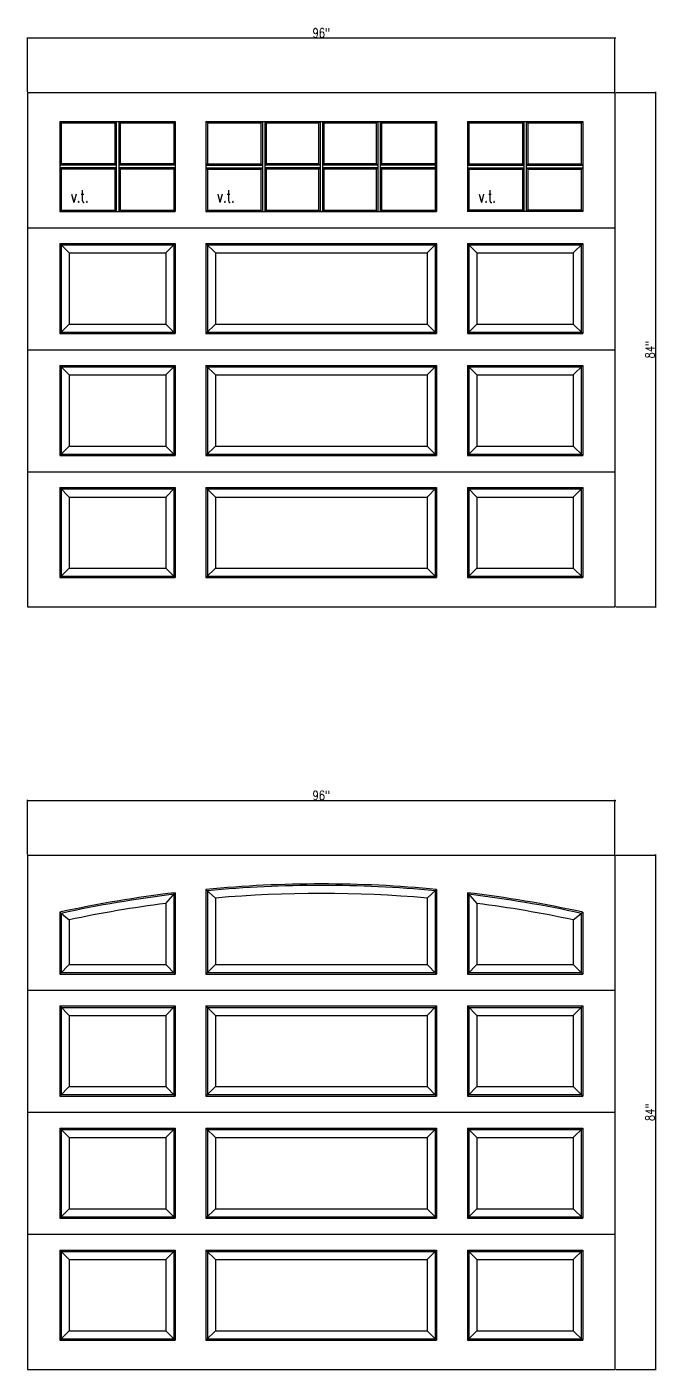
# Model space of a CAD drawing. Header units: inches. Extents: x 1985 to 11287, y 379 to 3234.
# Drawn here: x 8906.3 to 9009.1, y 2725.4 to 2944.8 of the extents above; entities that cross this region are included whole.
import ezdxf

# ---------------------------------------------------------------- set-up
doc = ezdxf.new("R2010")
doc.units = ezdxf.units.IN
doc.header["$MEASUREMENT"] = 0
doc.layers.get('0').update_dxf_attribs({"linetype": 'CONTINUOUS'})
doc.layers.get('Defpoints').update_dxf_attribs({"linetype": 'CONTINUOUS'})
doc.layers.add('COTE1-1 99', color=7, linetype='CONTINUOUS')
doc.layers.add('elevation 99', color=7, linetype='CONTINUOUS')
doc.styles.get("Standard").update_dxf_attribs({"font": 'txt.shx', "width": 0.8})
doc.dimstyles.new('Elevation', dxfattribs={"dimscale": 2, "dimtxt": 0.75, "dimasz": 0.0625, "dimexe": 0.0625, "dimexo": 0.0625, "dimgap": 0.0625, "dimtad": 1, "dimdec": 5, "dimzin": 0, "dimdsep": 46, "dimlunit": 5, "dimtxsty": 'Standard', "dimblk1": 'OBLIQUE', "dimblk2": 'OBLIQUE', "dimsah": 1, "dimcen": 2, "dimdle": 0.0625, "dimclrd": 1, "dimclre": 1, "dimadec": 1, "dimazin": 0, "dimtfac": 0.375, "dimtdec": 5, "dimtmove": 0, "dimatfit": 3, "dimldrblk": 'OBLIQUE', "dimfxl": 1, "dimfrac": 2, "dimtolj": 1, "dimtzin": 0, "dimarcsym": 0})

# ---------------------------------------------------------------- blocks, each defined once
blk = doc.blocks.new('_OBLIQUE')
at = {"color": 0, "linetype": 'ByBlock'}
blk.add_line((-0.5, -0.5), (0.5, 0.5), dxfattribs=at)
blk = doc.blocks.new('*D31')
at = {"layer": 'COTE1-1 99', "color": 1, "lineweight": -2, "transparency": 16777216}
for p, q in [((9002.51, 2942.93), (8906.26, 2942.93)), ((8906.38, 2934.18), (8906.38, 2943.06)), ((9002.38, 2934.18), (9002.38, 2943.06))]:
    blk.add_line(p, q, dxfattribs=at)
at = {"layer": 'Defpoints', "color": 0, "transparency": 16777216}
for p in [(8906.38, 2942.93), (8906.38, 2934.05), (9002.38, 2934.05)]:
    blk.add_point(p, dxfattribs=at)
at = {"layer": 'COTE1-1 99', "color": 1, "lineweight": -2, "transparency": 16777216, "xscale": 0.125, "yscale": 0.125, "zscale": 0.125, "rotation": 180}
blk.add_blockref('_OBLIQUE', (8906.38, 2942.93), dxfattribs=at)
at = {"layer": 'COTE1-1 99', "color": 1, "lineweight": -2, "transparency": 16777216, "xscale": 0.125, "yscale": 0.125, "zscale": 0.125}
blk.add_blockref('_OBLIQUE', (9002.38, 2942.93), dxfattribs=at)
at = {"layer": 'COTE1-1 99', "color": 0, "transparency": 16777216, "insert": (8954.38, 2943.81), "char_height": 1.5, "attachment_point": 5}
blk.add_mtext('\\A1;96"', dxfattribs=at)
blk = doc.blocks.new('*D34')
at = {"layer": 'COTE1-1 99', "color": 1, "lineweight": -2, "transparency": 16777216}
for p, q in [((9002.51, 2934.05), (9009.12, 2934.05)), ((9008.99, 2934.18), (9008.99, 2849.93)), ((9002.51, 2850.05), (9009.12, 2850.05))]:
    blk.add_line(p, q, dxfattribs=at)
at = {"layer": 'Defpoints', "color": 0, "transparency": 16777216}
for p in [(9002.38, 2934.05), (9002.38, 2850.05), (9008.99, 2850.05)]:
    blk.add_point(p, dxfattribs=at)
at = {"layer": 'COTE1-1 99', "color": 1, "lineweight": -2, "transparency": 16777216, "xscale": 0.125, "yscale": 0.125, "zscale": 0.125}
for p, rotation in [((9008.99, 2934.05), 90), ((9008.99, 2850.05), 270)]:
    blk.add_blockref('_OBLIQUE', p, dxfattribs=dict(at, rotation=rotation))
at = {"layer": 'COTE1-1 99', "color": 0, "transparency": 16777216, "insert": (9008.12, 2892.05), "char_height": 1.5, "attachment_point": 5, "rotation": 90}
blk.add_mtext('\\A1;84"', dxfattribs=at)
blk = doc.blocks.new('*D35')
at = {"layer": 'COTE1-1 99', "color": 1, "lineweight": -2, "transparency": 16777216}
for p, q in [((9002.51, 2818.37), (8906.26, 2818.37)), ((8906.38, 2809.62), (8906.38, 2818.5)), ((9002.38, 2809.62), (9002.38, 2818.5))]:
    blk.add_line(p, q, dxfattribs=at)
at = {"layer": 'Defpoints', "color": 0, "transparency": 16777216}
for p in [(8906.38, 2818.37), (8906.38, 2809.49), (9002.38, 2809.49)]:
    blk.add_point(p, dxfattribs=at)
at = {"layer": 'COTE1-1 99', "color": 1, "lineweight": -2, "transparency": 16777216, "xscale": 0.125, "yscale": 0.125, "zscale": 0.125, "rotation": 180}
blk.add_blockref('_OBLIQUE', (8906.38, 2818.37), dxfattribs=at)
at = {"layer": 'COTE1-1 99', "color": 1, "lineweight": -2, "transparency": 16777216, "xscale": 0.125, "yscale": 0.125, "zscale": 0.125}
blk.add_blockref('_OBLIQUE', (9002.38, 2818.37), dxfattribs=at)
at = {"layer": 'COTE1-1 99', "color": 0, "transparency": 16777216, "insert": (8954.38, 2819.25), "char_height": 1.5, "attachment_point": 5}
blk.add_mtext('\\A1;96"', dxfattribs=at)
blk = doc.blocks.new('*D38')
at = {"layer": 'COTE1-1 99', "color": 1, "lineweight": -2, "transparency": 16777216}
for p, q in [((9002.51, 2809.49), (9009.12, 2809.49)), ((9008.99, 2809.62), (9008.99, 2725.37)), ((9002.51, 2725.49), (9009.12, 2725.49))]:
    blk.add_line(p, q, dxfattribs=at)
at = {"layer": 'Defpoints', "color": 0, "transparency": 16777216}
for p in [(9002.38, 2809.49), (9002.38, 2725.49), (9008.99, 2725.49)]:
    blk.add_point(p, dxfattribs=at)
at = {"layer": 'COTE1-1 99', "color": 1, "lineweight": -2, "transparency": 16777216, "xscale": 0.125, "yscale": 0.125, "zscale": 0.125}
for p, rotation in [((9008.99, 2809.49), 90), ((9008.99, 2725.49), 270)]:
    blk.add_blockref('_OBLIQUE', p, dxfattribs=dict(at, rotation=rotation))
at = {"layer": 'COTE1-1 99', "color": 0, "transparency": 16777216, "insert": (9008.12, 2767.49), "char_height": 1.5, "attachment_point": 5, "rotation": 90}
blk.add_mtext('\\A1;84"', dxfattribs=at)

msp = doc.modelspace()

# ---------------------------------------------------------------- linework, layer by layer
at = {"layer": 'elevation 99'}
for p, q in [((8906.380675, 2934.053961), (9002.380675, 2934.053961)), ((8906.380675, 2934.053961), (8906.380675, 2850.053961)), ((8911.880675, 2934.053961), (8951.630675, 2934.053961)), ((8957.130675, 2934.053961), (8996.880675, 2934.053961)), ((9002.380675, 2934.053961), (9002.380675, 2850.053961)), ((8911.647675, 2929.349511), (8911.647675, 2914.633461)), ((8911.647675, 2929.349511), (8930.497075, 2929.349511)), ((8911.880675, 2929.116511), (8911.647675, 2929.349511)), ((8920.634875, 2929.116511), (8920.867875, 2929.349511)), ((8920.867875, 2929.349511), (8920.867875, 2914.633461)), ((8920.867875, 2929.349511), (8921.276875, 2929.349511)), ((8921.276875, 2929.349511), (8921.276875, 2914.633461)), ((8921.276875, 2929.349511), (8921.509875, 2929.116511)), ((8930.264075, 2929.116511), (8930.497075, 2929.349511)), ((8930.497075, 2929.349511), (8930.497075, 2914.633461)), ((8935.531075, 2929.349511), (8935.531075, 2914.633461)), ((8935.531075, 2929.349511), (8973.230275, 2929.349511)), ((8935.764075, 2929.116511), (8935.531075, 2929.349511)), ((8944.518375, 2929.116511), (8944.751375, 2929.349511)), ((8944.751375, 2929.349511), (8944.751375, 2914.633461)), ((8944.751375, 2929.349511), (8945.160375, 2929.349511)), ((8945.160375, 2929.349511), (8945.160375, 2914.633461)), ((8945.160375, 2929.349511), (8945.393375, 2929.116511)), ((8953.943175, 2929.116511), (8954.176175, 2929.349511)), ((8954.176175, 2929.349511), (8954.176175, 2914.633461)), ((8954.176175, 2929.349511), (8954.585175, 2929.349511)), ((8954.585175, 2929.349511), (8954.585175, 2914.633461)), ((8954.585175, 2929.349511), (8954.818175, 2929.116511)), ((8963.367975, 2929.116511), (8963.600975, 2929.349511)), ((8963.600975, 2929.349511), (8963.600975, 2914.633461)), ((8963.600975, 2929.349511), (8964.009975, 2929.349511)), ((8964.009975, 2929.349511), (8964.009975, 2914.633461)), ((8964.009975, 2929.349511), (8964.242975, 2929.116511)), ((8972.997275, 2929.116511), (8973.230275, 2929.349511)), ((8973.230275, 2929.349511), (8973.230275, 2914.633461)), ((8978.264275, 2929.349511), (8978.264275, 2914.633461)), ((8978.264275, 2929.349511), (8997.113675, 2929.349511)), ((8978.497275, 2929.116511), (8978.264275, 2929.349511)), ((8987.251475, 2929.116511), (8987.484475, 2929.349511)), ((8987.484475, 2929.349511), (8987.484475, 2914.633461)), ((8987.484475, 2929.349511), (8987.893475, 2929.349511)), ((8987.893475, 2929.349511), (8987.893475, 2914.633461)), ((8987.893475, 2929.349511), (8988.126475, 2929.116511)), ((8996.880675, 2929.116511), (8997.113675, 2929.349511)), ((8997.113675, 2929.349511), (8997.113675, 2914.633461)), ((8911.880675, 2929.116511), (8911.880675, 2922.429011)), ((8911.880675, 2929.116511), (8920.634875, 2929.116511)), ((8920.634875, 2929.116511), (8920.634875, 2922.428961)), ((8921.509875, 2929.116511), (8921.509875, 2922.428961)), ((8921.509875, 2929.116511), (8930.264075, 2929.116511)), ((8930.264075, 2929.116511), (8930.264075, 2922.429011)), ((8935.764075, 2929.116511), (8935.764075, 2922.428961)), ((8935.764075, 2929.116511), (8944.518375, 2929.116511)), ((8944.518375, 2929.116511), (8944.518375, 2922.428961)), ((8945.393375, 2929.116511), (8945.393375, 2922.428961)), ((8945.393375, 2929.116511), (8953.943175, 2929.116511)), ((8953.943175, 2929.116511), (8953.943175, 2922.428961)), ((8954.818175, 2929.116511), (8954.818175, 2922.428961)), ((8954.818175, 2929.116511), (8963.367975, 2929.116511)), ((8963.367975, 2929.116511), (8963.367975, 2922.428961)), ((8964.242975, 2929.116511), (8964.242975, 2922.428961)), ((8964.242975, 2929.116511), (8972.997275, 2929.116511)), ((8972.997275, 2929.116511), (8972.997275, 2914.866461)), ((8978.497275, 2929.116511), (8978.497275, 2922.429011)), ((8978.497275, 2929.116511), (8987.251475, 2929.116511)), ((8987.251475, 2929.116511), (8987.251475, 2922.428961)), ((8988.126475, 2929.116511), (8988.126475, 2922.428961)), ((8988.126475, 2929.116511), (8996.880675, 2929.116511)), ((8996.880675, 2929.116511), (8996.880675, 2922.429011)), ((8911.880675, 2922.429011), (8911.647675, 2922.196011)), ((8918.973341, 2922.195961), (8911.647675, 2922.196011)), ((8911.880675, 2921.554011), (8911.647675, 2921.787011)), ((8918.973341, 2921.786961), (8911.647675, 2921.787011)), ((8918.740341, 2922.428961), (8911.880675, 2922.429011)), ((8918.740341, 2921.553961), (8911.880675, 2921.554011)), ((8911.880675, 2921.554011), (8911.880675, 2914.866461)), ((8920.867875, 2922.195961), (8917.460175, 2922.196011)), ((8920.867875, 2921.786961), (8917.460175, 2921.787011)), ((8920.634875, 2922.428961), (8918.740341, 2922.428961)), ((8920.634875, 2921.553961), (8918.740341, 2921.553961)), ((8920.867875, 2922.195961), (8920.634875, 2922.428961)), ((8920.634875, 2921.553961), (8920.867875, 2921.786961)), ((8920.634875, 2921.553961), (8920.634875, 2914.866461)), ((8921.276875, 2922.195961), (8921.509875, 2922.428961)), ((8930.497075, 2922.196011), (8921.276875, 2922.195961)), ((8930.497075, 2921.787011), (8921.276875, 2921.786961)), ((8921.509875, 2921.553961), (8921.276875, 2921.786961)), ((8930.264075, 2922.429011), (8921.509875, 2922.428961)), ((8930.264075, 2921.554011), (8921.509875, 2921.553961)), ((8921.509875, 2921.553961), (8921.509875, 2914.866461)), ((8930.497075, 2922.196011), (8930.264075, 2922.429011)), ((8930.264075, 2921.554011), (8930.497075, 2921.787011)), ((8930.264075, 2921.554011), (8930.264075, 2914.866461)), ((8935.764075, 2922.428961), (8935.531075, 2922.195961)), ((8935.531075, 2922.195961), (8944.751375, 2922.195961)), ((8935.531075, 2921.786961), (8944.751375, 2921.786961)), ((8935.531075, 2921.786961), (8935.764075, 2921.553961)), ((8935.764075, 2922.428961), (8944.518375, 2922.428961)), ((8935.764075, 2921.553961), (8935.764075, 2914.866461)), ((8935.764075, 2921.553961), (8944.518375, 2921.553961)), ((8944.751375, 2922.195961), (8944.518375, 2922.428961)), ((8944.518375, 2921.553961), (8944.751375, 2921.786961)), ((8944.518375, 2921.553961), (8944.518375, 2914.866461)), ((8945.393375, 2922.428961), (8945.160375, 2922.195961)), ((8945.160375, 2922.195961), (8945.393375, 2922.428961)), ((8952.281641, 2922.195961), (8945.160375, 2922.195961)), ((8945.393375, 2921.553961), (8945.160375, 2921.786961)), ((8952.281641, 2921.786961), (8945.160375, 2921.786961)), ((8945.393375, 2921.553961), (8945.160375, 2921.786961)), ((8952.048641, 2922.428961), (8945.393375, 2922.428961)), ((8952.048641, 2921.553961), (8945.393375, 2921.553961)), ((8945.393375, 2921.553961), (8945.393375, 2914.866461)), ((8954.176175, 2922.195961), (8951.815641, 2922.195961)), ((8954.176175, 2921.786961), (8951.815641, 2921.786961)), ((8953.943175, 2922.428961), (8952.048641, 2922.428961)), ((8953.943175, 2921.553961), (8952.048641, 2921.553961)), ((8954.176175, 2922.195961), (8953.943175, 2922.428961)), ((8953.943175, 2921.553961), (8954.176175, 2921.786961)), ((8953.943175, 2921.553961), (8953.943175, 2914.866461)), ((8954.585175, 2922.195961), (8954.818175, 2922.428961)), ((8963.600975, 2922.195961), (8954.585175, 2922.195961)), ((8963.600975, 2921.786961), (8954.585175, 2921.786961)), ((8954.818175, 2921.553961), (8954.585175, 2921.786961)), ((8963.367975, 2922.428961), (8954.818175, 2922.428961)), ((8963.367975, 2921.553961), (8954.818175, 2921.553961)), ((8954.818175, 2921.553961), (8954.818175, 2914.866461)), ((8963.600975, 2922.195961), (8963.367975, 2922.428961)), ((8963.367975, 2921.553961), (8963.600975, 2921.786961)), ((8963.367975, 2921.553961), (8963.367975, 2914.866461)), ((8964.009975, 2922.195961), (8964.242975, 2922.428961)), ((8973.230275, 2922.195961), (8964.009975, 2922.195961)), ((8973.230275, 2921.786961), (8964.009975, 2921.786961)), ((8964.242975, 2921.553961), (8964.009975, 2921.786961)), ((8972.997275, 2922.428961), (8964.242975, 2922.428961)), ((8972.997275, 2921.553961), (8964.242975, 2921.553961)), ((8964.242975, 2921.553961), (8964.242975, 2914.866461)), ((8972.997275, 2922.428961), (8973.230275, 2922.195961)), ((8973.230275, 2921.786961), (8972.997275, 2921.553961)), ((8978.264275, 2922.196011), (8978.497275, 2922.429011)), ((8978.264275, 2922.196011), (8987.484475, 2922.195961)), ((8978.264275, 2921.787011), (8987.484475, 2921.786961)), ((8978.497275, 2921.554011), (8978.264275, 2921.787011)), ((8978.497275, 2922.429011), (8987.251475, 2922.428961)), ((8978.497275, 2921.554011), (8987.251475, 2921.553961)), ((8978.497275, 2921.554011), (8978.497275, 2914.866461)), ((8987.484475, 2922.195961), (8987.251475, 2922.428961)), ((8987.251475, 2921.553961), (8987.484475, 2921.786961)), ((8987.251475, 2921.553961), (8987.251475, 2914.866461)), ((8987.893475, 2922.195961), (8988.126475, 2922.428961)), ((8987.893475, 2922.195961), (8991.301175, 2922.196011)), ((8987.893475, 2921.786961), (8991.301175, 2921.787011)), ((8988.126475, 2921.553961), (8987.893475, 2921.786961)), ((8988.126475, 2922.428961), (8990.021008, 2922.428961)), ((8988.126475, 2921.553961), (8990.021008, 2921.553961)), ((8988.126475, 2921.553961), (8988.126475, 2914.866461)), ((8989.788008, 2922.195961), (8997.113675, 2922.196011)), ((8989.788008, 2921.786961), (8997.113675, 2921.787011)), ((8990.021008, 2922.428961), (8996.880675, 2922.429011)), ((8990.021008, 2921.553961), (8996.880675, 2921.554011)), ((8996.880675, 2922.429011), (8997.113675, 2922.196011)), ((8996.880675, 2921.554011), (8997.113675, 2921.787011)), ((8996.880675, 2921.554011), (8996.880675, 2914.866461)), ((8911.647675, 2914.633461), (8911.880675, 2914.866461)), ((8911.647675, 2914.633461), (8930.497075, 2914.633461)), ((8911.880675, 2914.866461), (8920.634875, 2914.866461)), ((8920.634875, 2914.866461), (8920.867875, 2914.633461)), ((8920.867875, 2914.633461), (8921.276875, 2914.633461)), ((8921.509875, 2914.866461), (8921.276875, 2914.633461)), ((8921.509875, 2914.866461), (8930.264075, 2914.866461)), ((8930.497075, 2914.633461), (8930.264075, 2914.866461)), ((8935.531075, 2914.633461), (8935.764075, 2914.866461)), ((8935.531075, 2914.633461), (8973.230275, 2914.633461)), ((8935.764075, 2914.866461), (8944.518375, 2914.866461)), ((8944.518375, 2914.866461), (8944.751375, 2914.633461)), ((8944.751375, 2914.633461), (8945.160375, 2914.633461)), ((8945.393375, 2914.866461), (8945.160375, 2914.633461)), ((8945.393375, 2914.866461), (8953.943175, 2914.866461)), ((8953.943175, 2914.866461), (8954.176175, 2914.633461)), ((8954.176175, 2914.633461), (8954.585175, 2914.633461)), ((8954.818175, 2914.866461), (8954.585175, 2914.633461)), ((8954.818175, 2914.866461), (8963.367975, 2914.866461)), ((8963.367975, 2914.866461), (8963.600975, 2914.633461)), ((8963.600975, 2914.633461), (8964.009975, 2914.633461)), ((8964.242975, 2914.866461), (8964.009975, 2914.633461)), ((8964.242975, 2914.866461), (8972.997275, 2914.866461)), ((8973.230275, 2914.633461), (8972.997275, 2914.866461)), ((8978.264275, 2914.633461), (8978.497275, 2914.866461)), ((8997.113675, 2914.633461), (8978.264275, 2914.633461)), ((8987.251475, 2914.866461), (8978.497275, 2914.866461)), ((8987.251475, 2914.866461), (8987.484475, 2914.633461)), ((8987.893475, 2914.633461), (8987.484475, 2914.633461)), ((8988.126475, 2914.866461), (8987.893475, 2914.633461)), ((8996.880675, 2914.866461), (8988.126475, 2914.866461)), ((8997.113675, 2914.633461), (8996.880675, 2914.866461)), ((8906.380675, 2911.991461), (9002.380675, 2911.991461)), ((8911.647675, 2909.411961), (8930.497075, 2909.411961)), ((8911.647675, 2909.411961), (8913.193175, 2907.866461)), ((8911.647675, 2909.411961), (8911.647675, 2894.695911)), ((8911.880675, 2909.178961), (8930.264075, 2909.178961)), ((8911.880675, 2909.178961), (8911.880675, 2894.928911)), ((8913.193175, 2907.866461), (8928.951575, 2907.866461)), ((8913.193175, 2907.866461), (8913.193175, 2896.241411)), ((8930.497075, 2909.411961), (8928.951575, 2907.866461)), ((8928.951575, 2907.866461), (8928.951575, 2896.241411)), ((8930.264075, 2909.178961), (8930.264075, 2894.928911)), ((8930.497075, 2909.411961), (8930.497075, 2894.695911)), ((8935.531075, 2909.411961), (8973.230275, 2909.411961)), ((8935.531075, 2909.411961), (8935.531075, 2894.695911)), ((8935.531075, 2909.411961), (8937.076575, 2907.866461)), ((8935.764075, 2909.178961), (8972.997275, 2909.178961)), ((8935.764075, 2909.178961), (8935.764075, 2894.928911)), ((8937.076575, 2907.866461), (8971.684775, 2907.866461)), ((8937.076575, 2907.866461), (8937.076575, 2896.241411)), ((8973.230275, 2909.411961), (8971.684775, 2907.866461)), ((8971.684775, 2907.866461), (8971.684775, 2896.241411)), ((8972.997275, 2909.178961), (8972.997275, 2894.928911)), ((8973.230275, 2909.411961), (8973.230275, 2894.695911)), ((8978.264275, 2909.411961), (8997.113675, 2909.411961)), ((8978.264275, 2909.411961), (8979.809775, 2907.866461)), ((8978.264275, 2909.411961), (8978.264275, 2894.695911)), ((8978.497275, 2909.178961), (8996.880675, 2909.178961)), ((8978.497275, 2909.178961), (8978.497275, 2894.928911)), ((8979.809775, 2907.866461), (8995.568175, 2907.866461)), ((8979.809775, 2907.866461), (8979.809775, 2896.241411)), ((8997.113675, 2909.411961), (8995.568175, 2907.866461)), ((8995.568175, 2907.866461), (8995.568175, 2896.241411)), ((8996.880675, 2909.178961), (8996.880675, 2894.928911)), ((8997.113675, 2909.411961), (8997.113675, 2894.695911)), ((8911.647675, 2894.695911), (8913.193175, 2896.241411)), ((8911.647675, 2894.695911), (8930.497075, 2894.695911)), ((8911.880675, 2894.928911), (8930.264075, 2894.928911)), ((8913.193175, 2896.241411), (8928.951575, 2896.241411)), ((8930.497075, 2894.695911), (8928.951575, 2896.241411)), ((8935.531075, 2894.695911), (8937.076575, 2896.241411)), ((8935.531075, 2894.695911), (8973.230275, 2894.695911)), ((8935.764075, 2894.928911), (8972.997275, 2894.928911)), ((8937.076575, 2896.241411), (8971.684775, 2896.241411)), ((8973.230275, 2894.695911), (8971.684775, 2896.241411)), ((8978.264275, 2894.695911), (8979.809775, 2896.241411)), ((8978.264275, 2894.695911), (8997.113675, 2894.695911)), ((8978.497275, 2894.928911), (8996.880675, 2894.928911)), ((8979.809775, 2896.241411), (8995.568175, 2896.241411)), ((8997.113675, 2894.695911), (8995.568175, 2896.241411)), ((8906.380675, 2892.053961), (9002.380675, 2892.053961)), ((8911.647675, 2889.474461), (8930.497075, 2889.474461)), ((8911.647675, 2889.474461), (8911.647675, 2874.758411)), ((8911.647675, 2889.474461), (8913.193175, 2887.928961)), ((8911.880675, 2889.241461), (8930.264075, 2889.241461)), ((8911.880675, 2889.241461), (8911.880675, 2874.991411)), ((8913.193175, 2887.928961), (8928.951575, 2887.928961)), ((8913.193175, 2887.928961), (8913.193175, 2876.303911)), ((8930.497075, 2889.474461), (8928.951575, 2887.928961)), ((8928.951575, 2887.928961), (8928.951575, 2876.303911)), ((8930.264075, 2889.241461), (8930.264075, 2874.991411)), ((8930.497075, 2889.474461), (8930.497075, 2874.758411)), ((8935.531075, 2889.474461), (8935.531075, 2874.758411)), ((8935.531075, 2889.474461), (8973.230275, 2889.474461)), ((8935.531075, 2889.474461), (8937.076575, 2887.928961)), ((8935.764075, 2889.241461), (8935.764075, 2874.991411)), ((8935.764075, 2889.241461), (8972.997275, 2889.241461)), ((8937.076575, 2887.928961), (8937.076575, 2876.303911)), ((8937.076575, 2887.928961), (8971.684775, 2887.928961)), ((8973.230275, 2889.474461), (8971.684775, 2887.928961)), ((8971.684775, 2887.928961), (8971.684775, 2876.303911)), ((8972.997275, 2889.241461), (8972.997275, 2874.991411)), ((8973.230275, 2889.474461), (8973.230275, 2874.758411)), ((8978.264275, 2889.474461), (8978.264275, 2874.758411)), ((8978.264275, 2889.474461), (8997.113675, 2889.474461)), ((8978.264275, 2889.474461), (8979.809775, 2887.928961)), ((8978.497275, 2889.241461), (8978.497275, 2874.991411)), ((8978.497275, 2889.241461), (8996.880675, 2889.241461)), ((8979.809775, 2887.928961), (8979.809775, 2876.303911)), ((8979.809775, 2887.928961), (8995.568175, 2887.928961)), ((8997.113675, 2889.474461), (8995.568175, 2887.928961)), ((8995.568175, 2887.928961), (8995.568175, 2876.303911)), ((8996.880675, 2889.241461), (8996.880675, 2874.991411)), ((8997.113675, 2889.474461), (8997.113675, 2874.758411)), ((8911.647675, 2874.758411), (8913.193175, 2876.303911)), ((8911.647675, 2874.758411), (8930.497075, 2874.758411)), ((8911.880675, 2874.991411), (8930.264075, 2874.991411)), ((8913.193175, 2876.303911), (8928.951575, 2876.303911)), ((8930.497075, 2874.758411), (8928.951575, 2876.303911)), ((8935.531075, 2874.758411), (8937.076575, 2876.303911)), ((8935.531075, 2874.758411), (8973.230275, 2874.758411)), ((8935.764075, 2874.991411), (8972.997275, 2874.991411)), ((8937.076575, 2876.303911), (8971.684775, 2876.303911)), ((8973.230275, 2874.758411), (8971.684775, 2876.303911)), ((8978.264275, 2874.758411), (8979.809775, 2876.303911)), ((8978.264275, 2874.758411), (8997.113675, 2874.758411)), ((8978.497275, 2874.991411), (8996.880675, 2874.991411)), ((8979.809775, 2876.303911), (8995.568175, 2876.303911)), ((8997.113675, 2874.758411), (8995.568175, 2876.303911)), ((8906.380675, 2872.116461), (9002.380675, 2872.116461)), ((8911.647675, 2869.537011), (8930.497075, 2869.537011)), ((8911.647675, 2869.537011), (8911.647675, 2854.820961)), ((8911.647675, 2869.537011), (8913.193175, 2867.991511)), ((8911.880675, 2869.304011), (8930.264075, 2869.304011)), ((8911.880675, 2869.304011), (8911.880675, 2855.053961)), ((8913.193175, 2867.991511), (8928.951575, 2867.991511)), ((8913.193175, 2867.991511), (8913.193175, 2856.366461)), ((8930.497075, 2869.537011), (8928.951575, 2867.991511)), ((8928.951575, 2867.991511), (8928.951575, 2856.366461)), ((8930.264075, 2869.304011), (8930.264075, 2855.053961)), ((8930.497075, 2869.537011), (8930.497075, 2854.820961)), ((8935.531075, 2869.537011), (8973.230275, 2869.537011)), ((8935.531075, 2869.537011), (8935.531075, 2854.820961)), ((8935.531075, 2869.537011), (8937.076575, 2867.991511)), ((8935.764075, 2869.304011), (8972.997275, 2869.304011)), ((8935.764075, 2869.304011), (8935.764075, 2855.053961)), ((8937.076575, 2867.991511), (8971.684775, 2867.991511)), ((8937.076575, 2867.991511), (8937.076575, 2856.366461)), ((8973.230275, 2869.537011), (8971.684775, 2867.991511)), ((8971.684775, 2867.991511), (8971.684775, 2856.366461)), ((8972.997275, 2869.304011), (8972.997275, 2855.053961)), ((8973.230275, 2869.537011), (8973.230275, 2854.820961)), ((8978.264275, 2869.537011), (8978.264275, 2854.820961)), ((8978.264275, 2869.537011), (8997.113675, 2869.537011)), ((8978.264275, 2869.537011), (8979.809775, 2867.991511)), ((8978.497275, 2869.304011), (8978.497275, 2855.053961)), ((8978.497275, 2869.304011), (8996.880675, 2869.304011)), ((8979.809775, 2867.991511), (8979.809775, 2856.366461)), ((8979.809775, 2867.991511), (8995.568175, 2867.991511)), ((8997.113675, 2869.537011), (8995.568175, 2867.991511)), ((8995.568175, 2867.991511), (8995.568175, 2856.366461)), ((8996.880675, 2869.304011), (8996.880675, 2855.053961)), ((8997.113675, 2869.537011), (8997.113675, 2854.820961)), ((8911.647675, 2854.820961), (8913.193175, 2856.366461)), ((8911.647675, 2854.820961), (8930.497075, 2854.820961)), ((8911.880675, 2855.053961), (8930.264075, 2855.053961)), ((8913.193175, 2856.366461), (8928.951575, 2856.366461)), ((8930.497075, 2854.820961), (8928.951575, 2856.366461)), ((8935.531075, 2854.820961), (8937.076575, 2856.366461)), ((8935.531075, 2854.820961), (8973.230275, 2854.820961)), ((8935.764075, 2855.053961), (8972.997275, 2855.053961)), ((8937.076575, 2856.366461), (8971.684775, 2856.366461)), ((8973.230275, 2854.820961), (8971.684775, 2856.366461)), ((8978.264275, 2854.820961), (8979.809775, 2856.366461)), ((8978.264275, 2854.820961), (8997.113675, 2854.820961)), ((8978.497275, 2855.053961), (8996.880675, 2855.053961)), ((8979.809775, 2856.366461), (8995.568175, 2856.366461)), ((8997.113675, 2854.820961), (8995.568175, 2856.366461)), ((8906.380675, 2850.053961), (9002.380675, 2850.053961)), ((8906.380675, 2809.49143), (9002.380675, 2809.49143)), ((8906.380675, 2809.49143), (8906.380675, 2725.49143)), ((8911.880675, 2809.49143), (8951.630675, 2809.49143)), ((8957.130675, 2809.49143), (8996.880675, 2809.49143)), ((9002.380675, 2809.49143), (9002.380675, 2725.49143)), ((8928.951575, 2801.607484), (8930.497075, 2803.35747)), ((8930.264075, 2803.094629), (8930.264075, 2790.30393)), ((8930.497075, 2803.35747), (8930.497075, 2790.07093)), ((8935.531075, 2803.89777), (8935.531075, 2790.07093)), ((8937.076575, 2802.486521), (8935.531075, 2803.89777)), ((8935.764075, 2803.68565), (8935.764075, 2790.30393)), ((8937.076575, 2802.486521), (8937.076575, 2791.61643)), ((8971.684775, 2802.486521), (8973.230275, 2803.89777)), ((8971.684775, 2802.486521), (8971.684775, 2791.61643)), ((8972.997275, 2803.68565), (8972.997275, 2790.30393)), ((8973.230275, 2803.89777), (8973.230275, 2790.07093)), ((8978.264275, 2803.35747), (8978.264275, 2790.07093)), ((8978.264275, 2803.35747), (8979.809775, 2801.607484)), ((8978.497275, 2803.094629), (8978.497275, 2790.30393)), ((8911.647675, 2800.173879), (8911.647675, 2790.07093)), ((8911.647675, 2800.173879), (8913.193175, 2798.925563)), ((8911.880675, 2799.985683), (8911.880675, 2790.30393)), ((8928.951575, 2801.607484), (8928.951575, 2791.61643)), ((8979.809775, 2801.607484), (8979.809775, 2791.61643)), ((8995.568175, 2798.925563), (8997.113675, 2800.173879)), ((8996.880675, 2799.986193), (8996.880675, 2790.30393)), ((8997.113675, 2800.173879), (8997.113675, 2790.07093)), ((8913.193175, 2798.925563), (8913.193175, 2791.61643)), ((8995.568175, 2798.925563), (8995.568175, 2791.61643)), ((8911.647675, 2790.07093), (8913.193175, 2791.61643)), ((8913.193175, 2791.61643), (8928.951575, 2791.61643)), ((8930.497075, 2790.07093), (8928.951575, 2791.61643)), ((8935.531075, 2790.07093), (8937.076575, 2791.61643)), ((8937.076575, 2791.61643), (8971.684775, 2791.61643)), ((8973.230275, 2790.07093), (8971.684775, 2791.61643)), ((8978.264275, 2790.07093), (8979.809775, 2791.61643)), ((8979.809775, 2791.61643), (8995.568175, 2791.61643)), ((8997.113675, 2790.07093), (8995.568175, 2791.61643)), ((8911.647675, 2790.07093), (8930.497075, 2790.07093)), ((8911.880675, 2790.30393), (8930.264075, 2790.30393)), ((8935.531075, 2790.07093), (8973.230275, 2790.07093)), ((8935.764075, 2790.30393), (8972.997275, 2790.30393)), ((8978.264275, 2790.07093), (8997.113675, 2790.07093)), ((8978.497275, 2790.30393), (8996.880675, 2790.30393)), ((8906.380675, 2787.42893), (9002.380675, 2787.42893)), ((8911.647675, 2784.84943), (8930.497075, 2784.84943)), ((8911.647675, 2784.84943), (8913.193175, 2783.30393)), ((8911.647675, 2784.84943), (8911.647675, 2770.13338)), ((8911.880675, 2784.61643), (8930.264075, 2784.61643)), ((8911.880675, 2784.61643), (8911.880675, 2770.36638)), ((8930.497075, 2784.84943), (8928.951575, 2783.30393)), ((8930.264075, 2784.61643), (8930.264075, 2770.36638)), ((8930.497075, 2784.84943), (8930.497075, 2770.13338)), ((8935.531075, 2784.84943), (8973.230275, 2784.84943)), ((8935.531075, 2784.84943), (8935.531075, 2770.13338)), ((8935.531075, 2784.84943), (8937.076575, 2783.30393)), ((8935.764075, 2784.61643), (8972.997275, 2784.61643)), ((8935.764075, 2784.61643), (8935.764075, 2770.36638)), ((8973.230275, 2784.84943), (8971.684775, 2783.30393)), ((8972.997275, 2784.61643), (8972.997275, 2770.36638)), ((8973.230275, 2784.84943), (8973.230275, 2770.13338)), ((8978.264275, 2784.84943), (8997.113675, 2784.84943)), ((8978.264275, 2784.84943), (8979.809775, 2783.30393)), ((8978.264275, 2784.84943), (8978.264275, 2770.13338)), ((8978.497275, 2784.61643), (8996.880675, 2784.61643)), ((8978.497275, 2784.61643), (8978.497275, 2770.36638)), ((8997.113675, 2784.84943), (8995.568175, 2783.30393)), ((8996.880675, 2784.61643), (8996.880675, 2770.36638)), ((8997.113675, 2784.84943), (8997.113675, 2770.13338)), ((8913.193175, 2783.30393), (8928.951575, 2783.30393)), ((8913.193175, 2783.30393), (8913.193175, 2771.67888)), ((8928.951575, 2783.30393), (8928.951575, 2771.67888)), ((8937.076575, 2783.30393), (8971.684775, 2783.30393)), ((8937.076575, 2783.30393), (8937.076575, 2771.67888)), ((8971.684775, 2783.30393), (8971.684775, 2771.67888)), ((8979.809775, 2783.30393), (8995.568175, 2783.30393)), ((8979.809775, 2783.30393), (8979.809775, 2771.67888)), ((8995.568175, 2783.30393), (8995.568175, 2771.67888)), ((8911.647675, 2770.13338), (8913.193175, 2771.67888)), ((8913.193175, 2771.67888), (8928.951575, 2771.67888)), ((8930.497075, 2770.13338), (8928.951575, 2771.67888)), ((8935.531075, 2770.13338), (8937.076575, 2771.67888)), ((8937.076575, 2771.67888), (8971.684775, 2771.67888)), ((8973.230275, 2770.13338), (8971.684775, 2771.67888)), ((8978.264275, 2770.13338), (8979.809775, 2771.67888)), ((8979.809775, 2771.67888), (8995.568175, 2771.67888)), ((8997.113675, 2770.13338), (8995.568175, 2771.67888)), ((8911.647675, 2770.13338), (8930.497075, 2770.13338)), ((8911.880675, 2770.36638), (8930.264075, 2770.36638)), ((8935.531075, 2770.13338), (8973.230275, 2770.13338)), ((8935.764075, 2770.36638), (8972.997275, 2770.36638)), ((8978.264275, 2770.13338), (8997.113675, 2770.13338)), ((8978.497275, 2770.36638), (8996.880675, 2770.36638)), ((8906.380675, 2767.49143), (9002.380675, 2767.49143)), ((8911.647675, 2764.91193), (8930.497075, 2764.91193)), ((8911.647675, 2764.91193), (8911.647675, 2750.19588)), ((8911.647675, 2764.91193), (8913.193175, 2763.36643)), ((8930.497075, 2764.91193), (8928.951575, 2763.36643)), ((8930.497075, 2764.91193), (8930.497075, 2750.19588)), ((8935.531075, 2764.91193), (8935.531075, 2750.19588)), ((8935.531075, 2764.91193), (8973.230275, 2764.91193)), ((8935.531075, 2764.91193), (8937.076575, 2763.36643)), ((8973.230275, 2764.91193), (8971.684775, 2763.36643)), ((8973.230275, 2764.91193), (8973.230275, 2750.19588)), ((8978.264275, 2764.91193), (8978.264275, 2750.19588)), ((8978.264275, 2764.91193), (8997.113675, 2764.91193)), ((8978.264275, 2764.91193), (8979.809775, 2763.36643)), ((8997.113675, 2764.91193), (8995.568175, 2763.36643)), ((8997.113675, 2764.91193), (8997.113675, 2750.19588)), ((8911.880675, 2764.67893), (8930.264075, 2764.67893)), ((8911.880675, 2764.67893), (8911.880675, 2750.42888)), ((8913.193175, 2763.36643), (8928.951575, 2763.36643)), ((8913.193175, 2763.36643), (8913.193175, 2751.74138)), ((8928.951575, 2763.36643), (8928.951575, 2751.74138)), ((8930.264075, 2764.67893), (8930.264075, 2750.42888)), ((8935.764075, 2764.67893), (8935.764075, 2750.42888)), ((8935.764075, 2764.67893), (8972.997275, 2764.67893)), ((8937.076575, 2763.36643), (8937.076575, 2751.74138)), ((8937.076575, 2763.36643), (8971.684775, 2763.36643)), ((8971.684775, 2763.36643), (8971.684775, 2751.74138)), ((8972.997275, 2764.67893), (8972.997275, 2750.42888)), ((8978.497275, 2764.67893), (8978.497275, 2750.42888)), ((8978.497275, 2764.67893), (8996.880675, 2764.67893)), ((8979.809775, 2763.36643), (8979.809775, 2751.74138)), ((8979.809775, 2763.36643), (8995.568175, 2763.36643)), ((8995.568175, 2763.36643), (8995.568175, 2751.74138)), ((8996.880675, 2764.67893), (8996.880675, 2750.42888)), ((8911.647675, 2750.19588), (8913.193175, 2751.74138)), ((8913.193175, 2751.74138), (8928.951575, 2751.74138)), ((8930.497075, 2750.19588), (8928.951575, 2751.74138)), ((8935.531075, 2750.19588), (8937.076575, 2751.74138)), ((8937.076575, 2751.74138), (8971.684775, 2751.74138)), ((8973.230275, 2750.19588), (8971.684775, 2751.74138)), ((8978.264275, 2750.19588), (8979.809775, 2751.74138)), ((8979.809775, 2751.74138), (8995.568175, 2751.74138)), ((8997.113675, 2750.19588), (8995.568175, 2751.74138)), ((8911.647675, 2750.19588), (8930.497075, 2750.19588)), ((8911.880675, 2750.42888), (8930.264075, 2750.42888)), ((8935.531075, 2750.19588), (8973.230275, 2750.19588)), ((8935.764075, 2750.42888), (8972.997275, 2750.42888)), ((8978.264275, 2750.19588), (8997.113675, 2750.19588)), ((8978.497275, 2750.42888), (8996.880675, 2750.42888)), ((8906.380675, 2747.55393), (9002.380675, 2747.55393)), ((8911.647675, 2744.97448), (8930.497075, 2744.97448)), ((8911.647675, 2744.97448), (8911.647675, 2730.25843)), ((8911.647675, 2744.97448), (8913.193175, 2743.42898)), ((8911.880675, 2744.74148), (8930.264075, 2744.74148)), ((8911.880675, 2744.74148), (8911.880675, 2730.49143)), ((8913.193175, 2743.42898), (8928.951575, 2743.42898)), ((8913.193175, 2743.42898), (8913.193175, 2731.80393)), ((8930.497075, 2744.97448), (8928.951575, 2743.42898)), ((8928.951575, 2743.42898), (8928.951575, 2731.80393)), ((8930.264075, 2744.74148), (8930.264075, 2730.49143)), ((8930.497075, 2744.97448), (8930.497075, 2730.25843)), ((8935.531075, 2744.97448), (8973.230275, 2744.97448)), ((8935.531075, 2744.97448), (8935.531075, 2730.25843)), ((8935.531075, 2744.97448), (8937.076575, 2743.42898)), ((8935.764075, 2744.74148), (8972.997275, 2744.74148)), ((8935.764075, 2744.74148), (8935.764075, 2730.49143)), ((8937.076575, 2743.42898), (8971.684775, 2743.42898)), ((8937.076575, 2743.42898), (8937.076575, 2731.80393)), ((8973.230275, 2744.97448), (8971.684775, 2743.42898)), ((8971.684775, 2743.42898), (8971.684775, 2731.80393)), ((8972.997275, 2744.74148), (8972.997275, 2730.49143)), ((8973.230275, 2744.97448), (8973.230275, 2730.25843)), ((8978.264275, 2744.97448), (8978.264275, 2730.25843)), ((8978.264275, 2744.97448), (8997.113675, 2744.97448)), ((8978.264275, 2744.97448), (8979.809775, 2743.42898)), ((8978.497275, 2744.74148), (8978.497275, 2730.49143)), ((8978.497275, 2744.74148), (8996.880675, 2744.74148)), ((8979.809775, 2743.42898), (8979.809775, 2731.80393)), ((8979.809775, 2743.42898), (8995.568175, 2743.42898)), ((8997.113675, 2744.97448), (8995.568175, 2743.42898)), ((8995.568175, 2743.42898), (8995.568175, 2731.80393)), ((8996.880675, 2744.74148), (8996.880675, 2730.49143)), ((8997.113675, 2744.97448), (8997.113675, 2730.25843)), ((8911.647675, 2730.25843), (8913.193175, 2731.80393)), ((8911.647675, 2730.25843), (8930.497075, 2730.25843)), ((8911.880675, 2730.49143), (8930.264075, 2730.49143)), ((8913.193175, 2731.80393), (8928.951575, 2731.80393)), ((8930.497075, 2730.25843), (8928.951575, 2731.80393)), ((8935.531075, 2730.25843), (8937.076575, 2731.80393)), ((8935.531075, 2730.25843), (8973.230275, 2730.25843)), ((8935.764075, 2730.49143), (8972.997275, 2730.49143)), ((8937.076575, 2731.80393), (8971.684775, 2731.80393)), ((8973.230275, 2730.25843), (8971.684775, 2731.80393)), ((8978.264275, 2730.25843), (8979.809775, 2731.80393)), ((8978.264275, 2730.25843), (8997.113675, 2730.25843)), ((8978.497275, 2730.49143), (8996.880675, 2730.49143)), ((8979.809775, 2731.80393), (8995.568175, 2731.80393)), ((8997.113675, 2730.25843), (8995.568175, 2731.80393)), ((8906.380675, 2725.49143), (9002.380675, 2725.49143))]:
    msp.add_line(p, q, dxfattribs=at)
for radius, start, end in [(200.233, 84.59827257, 95.40172743), (200, 84.65900514, 95.34099486), (200.233, 96.85049576, 102.32263578), (200, 96.92546845, 102.26904497), (198.6875, 85.00366374, 94.99633626), (200.233, 77.67736422, 83.14950424), (200, 77.73095503, 83.07453155), (198.6875, 97.353192, 101.96404866), (198.6875, 78.03595134, 82.646808)]:
    msp.add_arc((8954.380675, 2604.55398), radius, start, end, dxfattribs=at)
for p in [(8944.113108, 2914.633461), (8954.380675, 2914.633461), (8964.852741, 2914.633461)]:
    msp.add_point(p, dxfattribs=at)

# ---------------------------------------------------------------- texts
at = {"layer": 'elevation 99', "width": 0.7}
for p in [(8913.460609, 2916.111725), (8937.344009, 2916.111725), (8980.077209, 2916.111725)]:
    msp.add_text('v.t.', height=2, dxfattribs=at).set_placement(p)

# ---------------------------------------------------------------- dimensions: what is measured, and where the dimension line sits
at = {"layer": 'COTE1-1 99'}
for base, p1, p2, picture, middle in [((8906.380675, 2942.933905), (9002.380675, 2934.053961), (8906.380675, 2934.053961), '*D31', (8954.380675, 2942.933905)), ((8906.380675, 2818.371373), (9002.380675, 2809.49143), (8906.380675, 2809.49143), '*D35', (8954.380675, 2818.371373))]:
    dim = msp.add_linear_dim(base=base, p1=p1, p2=p2, dimstyle='Elevation', override={"dimpost": '"'}, dxfattribs=at)
    dim.commit()
    dim.dimension.update_dxf_attribs({"geometry": picture, "text_midpoint": middle, "dimtype": 160})
for base, p1, p2, picture, middle in [((9008.9924, 2850.053961), (9002.380675, 2934.053961), (9002.380675, 2850.053961), '*D34', (9008.1174, 2892.053961)), ((9008.9924, 2725.49143), (9002.380675, 2809.49143), (9002.380675, 2725.49143), '*D38', (9008.1174, 2767.49143))]:
    dim = msp.add_linear_dim(base=base, p1=p1, p2=p2, angle=90, dimstyle='Elevation', override={"dimpost": '"'}, dxfattribs=at)
    dim.commit()
    dim.dimension.update_dxf_attribs({"geometry": picture, "text_midpoint": middle})

doc.saveas('drawing.dxf')
